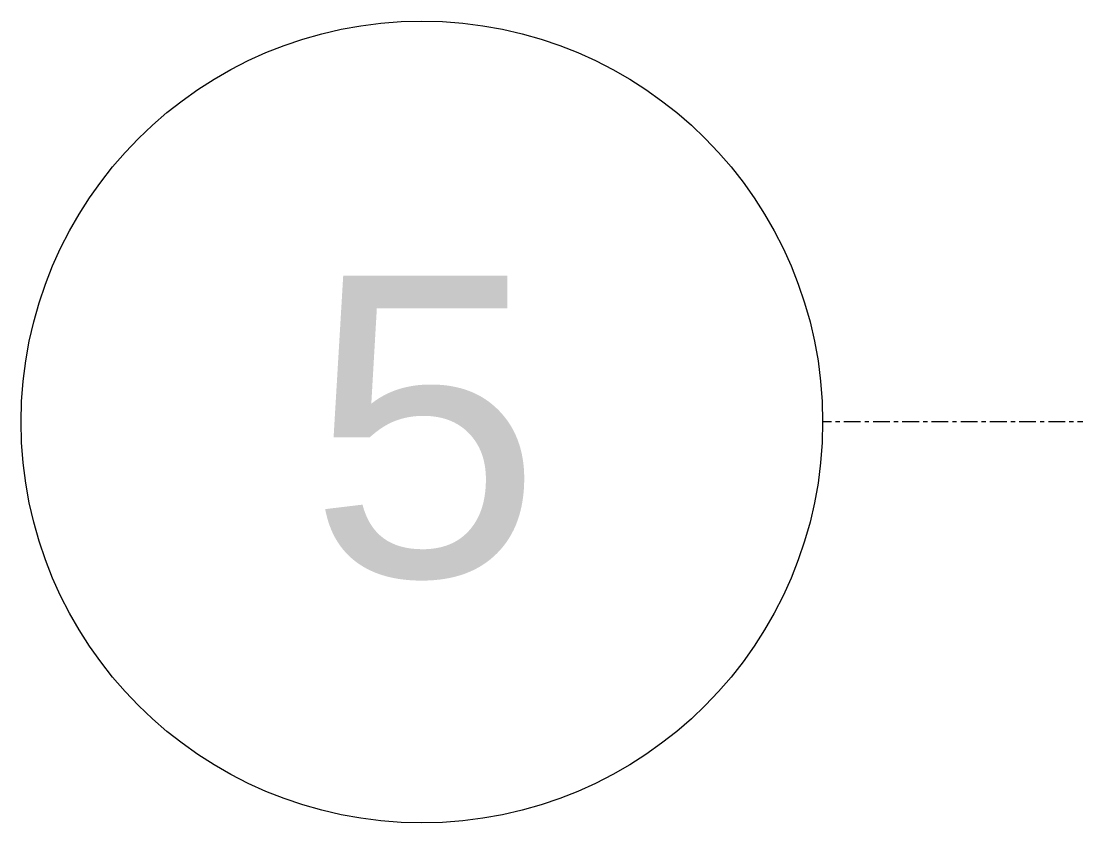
# Model space of a CAD drawing. Header units: inches. Extents: x -2332 to 1043, y -456 to 2193.
# Drawn here: x -1753.06 to -1721.47, y 1212.86 to 1236.86 of the extents above; entities that cross this region are included whole.
import ezdxf

# ---------------------------------------------------------------- set-up
doc = ezdxf.new("R2010")
doc.units = ezdxf.units.IN
doc.header["$MEASUREMENT"] = 0
doc.linetypes.add('Grid Line 1_2_', pattern=[0.875, 0.5, -0.125, 0.125, -0.125])
doc.layers.add('S-GRID', color=1, linetype='Continuous', lineweight=9)
doc.layers.add('S-GRID-IDEN', color=1, linetype='Continuous', lineweight=9)
doc.styles.add('Swis721 Lt BT_2', font='swissl.ttf', dxfattribs={"height": 9})

# ---------------------------------------------------------------- blocks, each defined once
blk = doc.blocks.new('Grid - Grid Head - Circle-50561-7TH FLOOR REFLECTED CEILING PLAN')
at = {"layer": 'S-GRID-IDEN'}
blk.add_circle((0, 0), 0.125, dxfattribs=at)

msp = doc.modelspace()

# ---------------------------------------------------------------- linework, layer by layer
at = {"layer": 'S-GRID', "linetype": 'Grid Line 1_2_'}
msp.add_line((-1678.04574, 1224.85702), (-1729.05622, 1224.85702), dxfattribs=at)

# ---------------------------------------------------------------- block references
at = {"layer": 'S-GRID-IDEN', "xscale": 95.99999999999994, "yscale": 95.99999999999994, "zscale": 95.99999999999994, "rotation": 89.9999999999998}
msp.add_blockref('Grid - Grid Head - Circle-50561-7TH FLOOR REFLECTED CEILING PLAN', (-1741.05622, 1224.85702), dxfattribs=at)

# ---------------------------------------------------------------- texts
at = {"layer": 'S-GRID-IDEN', "insert": (-1744.45479, 1229.23705), "char_height": 9, "width": 8.181, "attachment_point": 1, "style": 'Swis721 Lt BT_2'}
msp.add_mtext('5', dxfattribs=at)

doc.saveas('drawing.dxf')
